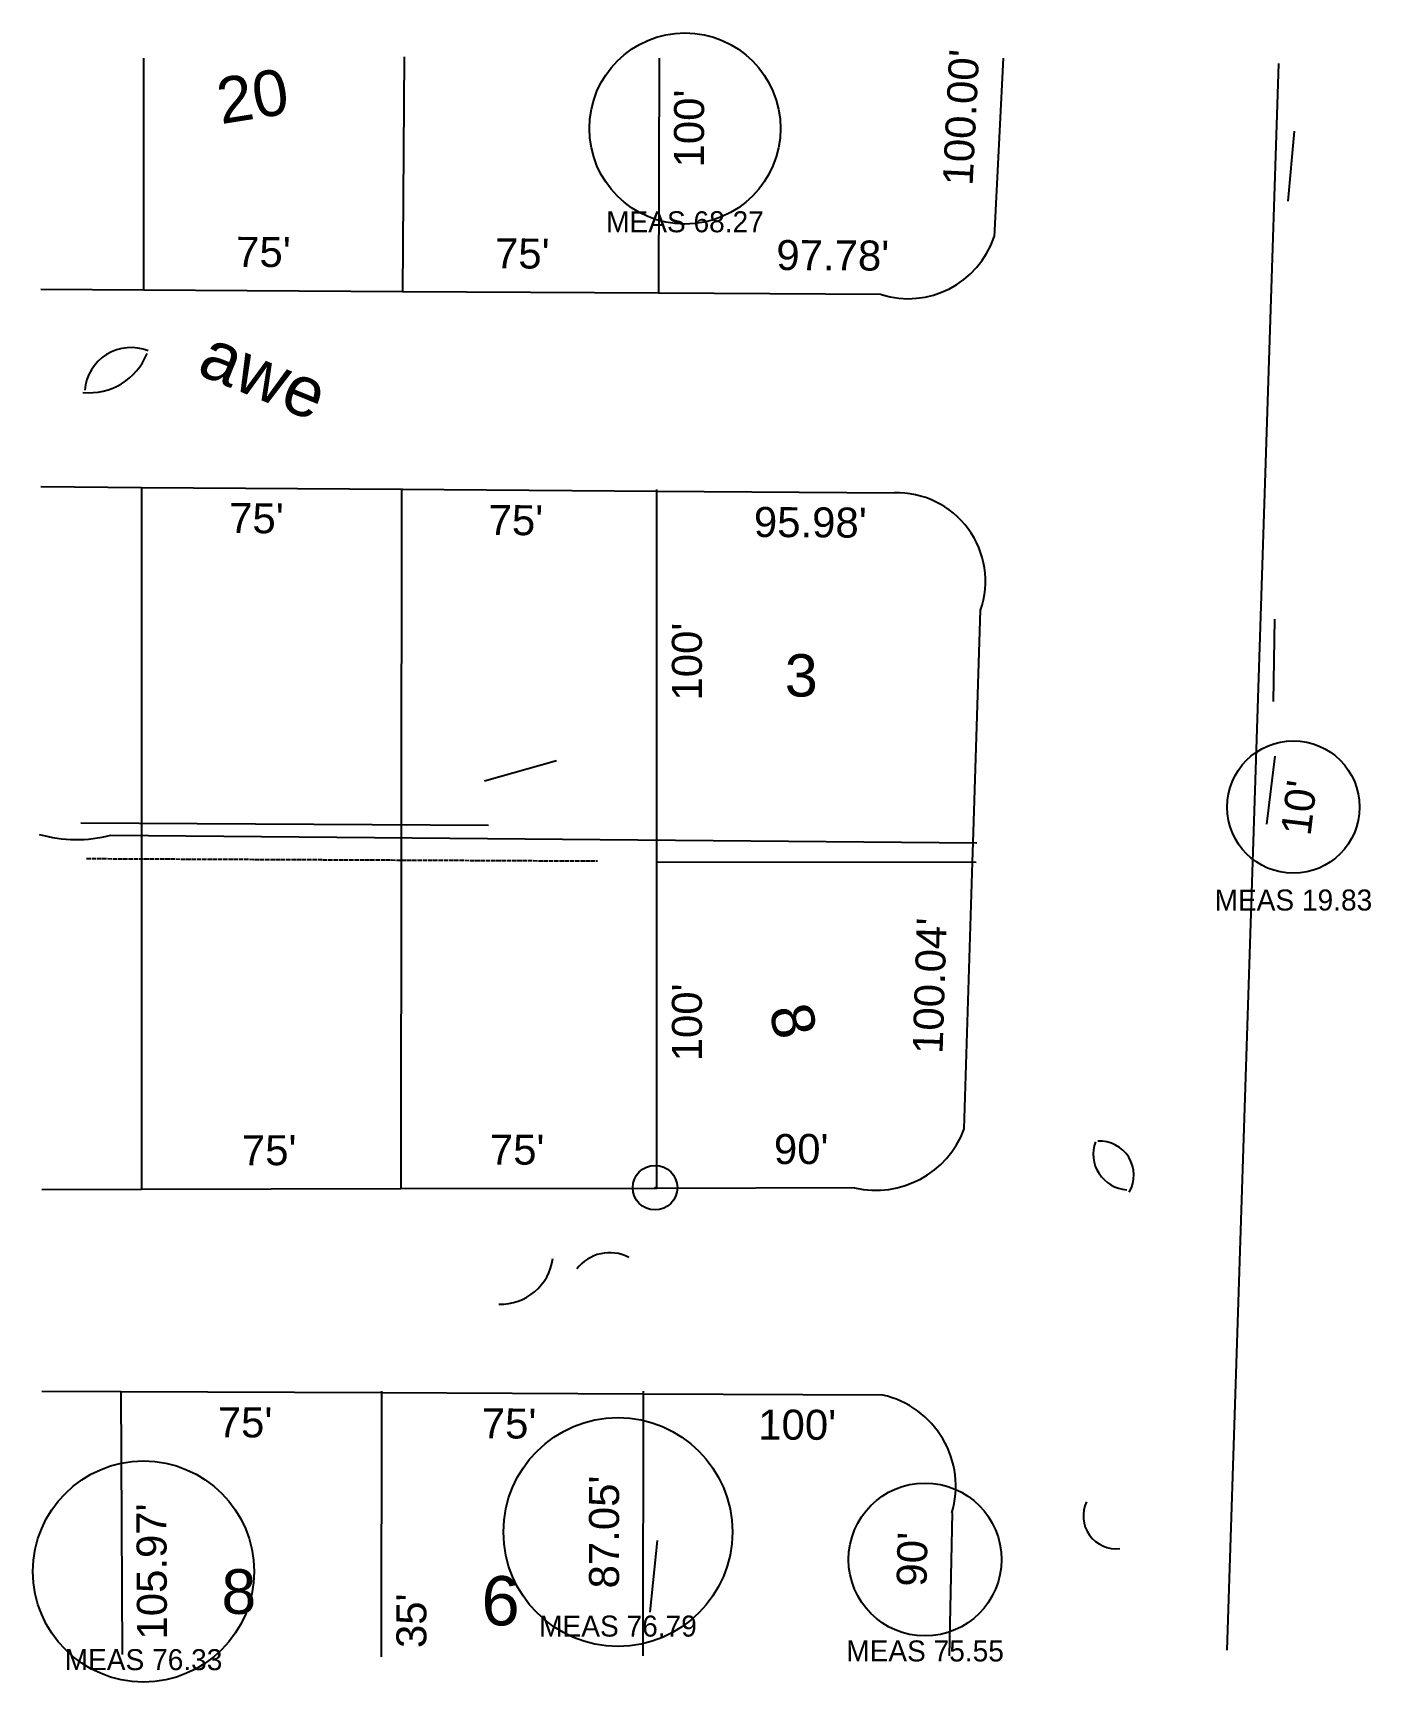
# Model space of a CAD drawing. Header units: feet. Extents: x -2 to 386, y -7 to 472.
import ezdxf
from ezdxf.enums import TextEntityAlignment as Align

# ---------------------------------------------------------------- set-up
doc = ezdxf.new("R2010")
doc.units = ezdxf.units.FT
doc.header["$MEASUREMENT"] = 0
doc.linetypes.add('DASHED', pattern=[1.524, 1.27, -0.254])
for name, color, linetype in [('PLAT-CURVE', 4, 'CONTINUOUS'), ('PLAT-LINE', 7, 'CONTINUOUS'), ('PLAT-LINE-DASH', 8, 'DASHED'), ('PLAT-MON', 1, 'CONTINUOUS'), ('PLAT-QA', 1, 'CONTINUOUS'), ('PLAT-TEXT-DIST', 2, 'CONTINUOUS'), ('PLAT-TEXT-LOTNO', 5, 'CONTINUOUS'), ('PLAT-TEXT-MISC', 9, 'CONTINUOUS')]:
    doc.layers.add(name, color=color, linetype=linetype)
doc.styles.add('PLAT', font='arial.ttf')

msp = doc.modelspace()

# ---------------------------------------------------------------- linework, layer by layer
at = {"layer": 'PLAT-CURVE'}
for centre, radius, start, end in [((251.93, 420.96), 26.3, -107.2849, -18.5296), ((14.38, 385.49), 18.12, -95.6582, -21.8109), ((26.5, 367.12), 13.37, 67.8498, 175.8737), ((248.73, 312.69), 25.64, -19.1412, 91.9758), ((10.69, 277.57), 39.82, -105.6935, -75.4093), ((242.57, 163.39), 27.38, -103.0047, -20.52), ((316, 146.51), 10.37, 159.7361, -93.694), ((307.56, 140.39), 9.86, -29.9622, 93.4928), ((133.71, 118.3), 15.33, -91.8325, -7.7476), ((165.39, 105.9), 12, 62.6058, 142.6091), ((238.61, 50.1), 27.16, -16.4118, 77.3342), ((312.26, 41.53), 9.5, 154.2404, -83.149)]:
    msp.add_arc(centre, radius, start, end, dxfattribs=at)
at = {"layer": 'PLAT-LINE'}
for p, q in [((30.25, 397.1), (30.25, 464.47)), ((105.75, 464.8), (105.24, 396.65)), ((179.76, 464.47), (179.52, 396.2)), ((279.47, 464.48), (276.87, 412.6)), ((359.36, 462.84), (344.34, 2.64)), ((363.95, 443.28), (362.08, 422.97)), ((30.25, 397.1), (0.33, 397.28)), ((105.24, 396.66), (30.25, 397.1)), ((179.52, 396.22), (105.24, 396.66)), ((244.12, 395.84), (179.52, 396.22)), ((0.33, 340.14), (29.57, 339.93)), ((29.57, 340), (29.56, 136.22)), ((29.57, 339.93), (104.99, 339.37)), ((104.99, 339.63), (104.8, 136.37)), ((104.99, 339.37), (179.05, 338.82)), ((179.07, 231.29), (179.05, 339.28)), ((179.05, 338.82), (247.85, 338.32)), ((270.83, 236.87), (272.96, 304.28)), ((358.21, 301.67), (357.78, 277.76)), ((129.1, 254.83), (149.92, 260.7)), ((358.35, 261.91), (355.93, 242.23)), ((11.96, 242.59), (130.24, 241.89)), ((20.72, 239.04), (271.83, 236.84)), ((270.66, 231.21), (270.83, 236.87)), ((179.08, 136.52), (179.07, 231.29)), ((179.07, 231.29), (271.63, 231.18)), ((268.22, 153.79), (270.66, 231.21)), ((29.56, 136.23), (0.66, 136.17)), ((104.8, 136.41), (29.56, 136.23)), ((179.08, 136.57), (104.8, 136.41)), ((236.41, 136.71), (179.08, 136.57)), ((23.55, 77.55), (0.66, 77.64)), ((23.55, 77.66), (23.96, 1.33)), ((99.22, 77.22), (23.55, 77.55)), ((99.22, 77.72), (99.13, 0.66)), ((175.07, 76.9), (99.22, 77.22)), ((175.07, 77.78), (175.03, 1)), ((244.57, 76.6), (175.07, 76.9)), ((264.67, 42.43), (263.87, 0.98)), ((179.12, 34.41), (177, 13.63))]:
    msp.add_line(p, q, dxfattribs=at)
at = {"layer": 'PLAT-LINE-DASH'}
msp.add_line((13.62, 232.24), (161.8, 231.55), dxfattribs=at)
at = {"layer": 'PLAT-MON'}
msp.add_circle((178.53, 136.76), 6.47, dxfattribs=at)
msp.add_point((178.53, 136.76), dxfattribs=at)
at = {"layer": 'PLAT-QA'}
for centre, radius in [((187.21, 444.03), 27.71), ((363.69, 247.18), 19.21), ((167.78, 36.88), 33.2), ((30.16, 25.42), 32.06), ((256.85, 28.89), 22.18)]:
    msp.add_circle(centre, radius, dxfattribs=at)

# ---------------------------------------------------------------- texts
for s, p in [('MEAS 68.27', (187.21, 420.02)), ('MEAS 19.83', (363.69, 223.26)), ('MEAS 76.79', (167.78, 12.63)), ('MEAS 75.55', (256.85, 5.42)), ('MEAS 76.33', (30.16, 2.89))]:
    msp.add_text(s, height=6.093, dxfattribs=at).set_placement(p, align=Align.TOP_CENTER)
at = {"layer": 'PLAT-TEXT-DIST', "style": 'PLAT'}
for s, rotation, p in [("100.00'", 87.1352, (274.23, 446.91)), ("75'", 359.663, (64.91, 401.25)), ("75'", 359.663, (139.99, 400.81)), ("97.78'", 359.663, (230.05, 400.28)), ("100.04'", 88.1966, (265.16, 195.11)), ("75'", 0.1307, (66.63, 140.67)), ("75'", 0.1307, (138.56, 140.83)), ("90'", 0.1307, (220.95, 141.02)), ("87.05'", 89.9652, (170.7, 36.88)), ("90'", 88.8904, (260.05, 28.83))]:
    msp.add_text(s, height=8.704, rotation=rotation, dxfattribs=at).set_placement(p, align=Align.BOTTOM_CENTER)
for s, rotation, p in [("100'", 89.7909, (184.04, 444.05)), ("75'", 359.5774, (62.95, 335.33)), ("75'", 359.5774, (138.2, 334.77)), ("95.98'", 359.5774, (223.61, 334.14)), ("100'", 90.0064, (183.41, 289.38)), ("10'", 82.9871, (360.97, 247.51)), ("100'", 90.0064, (183.42, 184.72)), ("75'", 359.7552, (59.63, 73.04)), ("75'", 359.7552, (136.22, 72.71)), ("100'", 359.7552, (219.79, 72.36)), ("105.97'", 90.3072, (28.18, 25.41)), ("35'", 89.9354, (103.5, 11.13))]:
    msp.add_text(s, height=8.704, rotation=rotation, dxfattribs=at).set_placement(p, align=Align.TOP_CENTER)
at = {"layer": 'PLAT-TEXT-LOTNO', "style": 'PLAT'}
for s, height, rotation, p in [('20', 13.294, 9.0559, (61.78, 453.46)), ('8', 12.41, 282.6417, (218.64, 185.19))]:
    msp.add_text(s, height=height, rotation=rotation, dxfattribs=at).set_placement(p, align=Align.MIDDLE_CENTER)
for s, height, p in [('3', 12.29, (220.94, 285.39)), ('8', 12.96, (57.81, 19.6)), ('6', 14.29, (133.73, 16.94))]:
    msp.add_text(s, height=height, dxfattribs=at).set_placement(p, align=Align.MIDDLE_CENTER)
at = {"layer": 'PLAT-TEXT-MISC', "style": 'PLAT'}
msp.add_text('awe', height=14.48, rotation=337.8498, dxfattribs=at).set_placement((65.05, 372.69), align=Align.MIDDLE_CENTER)

doc.saveas('drawing.dxf')
